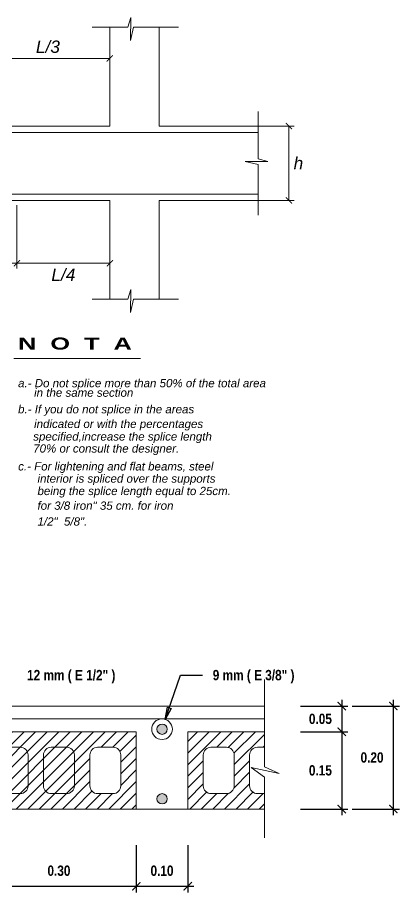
# Model space of a CAD drawing. Header units: millimetres. Extents: x 56 to 215, y 47 to 103.
# Drawn here: x 84.93 to 88.64, y 53.98 to 62.47 of the extents above; entities that cross this region are included whole.
import ezdxf

# ---------------------------------------------------------------- set-up
doc = ezdxf.new("R2010")
doc.units = ezdxf.units.MM
for name, color, linetype, lineweight in [('E_Fierros', 2, 'Continuous', 50), ('G_Complemento', 30, 'Continuous', 20), ('G_Sombreados', 8, 'Continuous', 9), ('G_Texto', 122, 'Continuous', 20)]:
    doc.layers.add(name, color=color, linetype=linetype, lineweight=lineweight)
doc.layers.add('G_Acotación', color=171, linetype='Continuous')
doc.styles.add('ARIAL', font='ariali.ttf', dxfattribs={"height": 0.12})
doc.styles.add('Cotas', font='ARIALNB.TTF', dxfattribs={"height": 0.1})
doc.styles.add('Titulo Detalles', font='swissb.ttf')
doc.dimstyles.new('110', dxfattribs={"dimtxt": 1, "dimasz": 0.08, "dimexe": 0.06, "dimexo": 0.1, "dimgap": 0.1, "dimtad": 3, "dimtih": 1, "dimtoh": 1, "dimlfac": 0.2, "dimzin": 1, "dimdsep": 46, "dimtxsty": 'Cotas', "dimblk": 'ARCHTICK', "dimcen": 2.5, "dimdle": 0.06, "dimclrt": 3, "dimazin": 0, "dimtp": 0.2, "dimtm": 0.2, "dimtfac": 1, "dimtix": 1, "dimtmove": 1, "dimatfit": 3, "dimldrblk": 'CLOSEDBLANK', "dimfxl": 1, "dimtolj": 1, "dimtzin": 1, "dimarcsym": 0})
doc.dimstyles.new('Indicadores', dxfattribs={"dimtxt": 0.08, "dimasz": 0.08, "dimexe": 0.05, "dimexo": 0.1, "dimgap": 0.05, "dimtad": 2, "dimtih": 1, "dimtoh": 1, "dimzin": 4, "dimdsep": 46, "dimtxsty": 'ARIAL', "dimblk1": 'ARCHTICK', "dimblk2": 'ARCHTICK', "dimsah": 1, "dimcen": 0.02, "dimclrd": 8, "dimclre": 8, "dimclrt": 7, "dimadec": 0, "dimazin": 0, "dimtfac": 1, "dimtmove": 2, "dimatfit": 3, "dimldrblk": 'CLOSEDBLANK', "dimfxl": 1, "dimtolj": 1, "dimtzin": 4, "dimlwd": 9, "dimlwe": 9, "dimarcsym": 0})
pattern_1 = [(45, (-1088.73801, -1234.71255), (-0.0561266008, 0.0561266008), [])]

# ---------------------------------------------------------------- blocks, each defined once
blk = doc.blocks.new('_ArchTick')
at = {"color": 0, "linetype": 'ByBlock', "const_width": 0.15}
blk.add_lwpolyline([(-0.5, -0.5), (0.5, 0.5)], dxfattribs=at)
blk = doc.blocks.new('*D613')
at = {"layer": 'Defpoints', "color": 0, "transparency": 16777216}
for p in [(88.0791, 55.7914), (88.0791, 54.7914), (88.5791, 54.7914)]:
    blk.add_point(p, dxfattribs=at)
at = {"layer": 'G_Acotación', "color": 0, "lineweight": -2, "transparency": 16777216}
for p, q in [((88.5791, 55.8514), (88.5791, 54.7314)), ((88.1791, 55.7914), (88.6391, 55.7914)), ((88.1791, 54.7914), (88.6391, 54.7914))]:
    blk.add_line(p, q, dxfattribs=at)
at = {"layer": 'G_Acotación', "color": 0, "lineweight": -2, "transparency": 16777216, "xscale": 0.08, "yscale": 0.08, "zscale": 0.08}
for p, rotation in [((88.5791, 55.7914), 90), ((88.5791, 54.7914), 270)]:
    blk.add_blockref('_ArchTick', p, dxfattribs=dict(at, rotation=rotation))
at = {"layer": 'G_Acotación', "color": 3, "lineweight": 5, "transparency": 16777216, "insert": (88.3729, 55.2914), "char_height": 0.1, "attachment_point": 5, "style": 'Cotas'}
blk.add_mtext('\\A1;0.20', dxfattribs=at)
blk = doc.blocks.new('_ClosedBlank')
at = {"color": 0, "linetype": 'ByBlock', "lineweight": -2}
for p, q in [((-1, 0.17), (0, 0)), ((-1, 0.17), (-1, -0.17)), ((0, 0), (-1, -0.17))]:
    blk.add_line(p, q, dxfattribs=at)
blk = doc.blocks.new('*D614')
at = {"layer": 'Defpoints', "color": 0, "transparency": 16777216}
for p in [(87.5791, 55.7914), (87.5791, 55.5414), (88.0791, 55.5414)]:
    blk.add_point(p, dxfattribs=at)
at = {"layer": 'G_Acotación', "color": 0, "lineweight": -2, "transparency": 16777216}
for p, q in [((88.0791, 55.8514), (88.0791, 55.4814)), ((87.6791, 55.7914), (88.1391, 55.7914)), ((87.6791, 55.5414), (88.1391, 55.5414))]:
    blk.add_line(p, q, dxfattribs=at)
at = {"layer": 'G_Acotación', "color": 0, "lineweight": -2, "transparency": 16777216, "xscale": 0.08, "yscale": 0.08, "zscale": 0.08}
for p, rotation in [((88.0791, 55.7914), 90), ((88.0791, 55.5414), 270)]:
    blk.add_blockref('_ArchTick', p, dxfattribs=dict(at, rotation=rotation))
at = {"layer": 'G_Acotación', "color": 3, "lineweight": 5, "transparency": 16777216, "insert": (87.8718, 55.6664), "char_height": 0.1, "attachment_point": 5, "style": 'Cotas'}
blk.add_mtext('\\A1;0.05', dxfattribs=at)
blk = doc.blocks.new('*D615')
at = {"layer": 'Defpoints', "color": 0, "transparency": 16777216}
for p in [(87.5791, 55.5414), (87.5791, 54.7914), (88.0791, 54.7914)]:
    blk.add_point(p, dxfattribs=at)
at = {"layer": 'G_Acotación', "color": 0, "lineweight": -2, "transparency": 16777216}
for p, q in [((88.0791, 55.6014), (88.0791, 54.7314)), ((87.6791, 55.5414), (88.1391, 55.5414)), ((87.6791, 54.7914), (88.1391, 54.7914))]:
    blk.add_line(p, q, dxfattribs=at)
at = {"layer": 'G_Acotación', "color": 0, "lineweight": -2, "transparency": 16777216, "xscale": 0.08, "yscale": 0.08, "zscale": 0.08}
for p, rotation in [((88.0791, 55.5414), 90), ((88.0791, 54.7914), 270)]:
    blk.add_blockref('_ArchTick', p, dxfattribs=dict(at, rotation=rotation))
at = {"layer": 'G_Acotación', "color": 3, "lineweight": 5, "transparency": 16777216, "insert": (87.8718, 55.1664), "char_height": 0.1, "attachment_point": 5, "style": 'Cotas'}
blk.add_mtext('\\A1;0.15', dxfattribs=at)
blk = doc.blocks.new('*D616')
at = {"layer": 'Defpoints', "color": 0, "transparency": 16777216}
for p in [(86.0857, 54.5414), (86.5857, 54.5414), (86.5857, 54.0414)]:
    blk.add_point(p, dxfattribs=at)
at = {"layer": 'G_Acotación', "color": 0, "lineweight": -2, "transparency": 16777216}
for p, q in [((86.0857, 54.4414), (86.0857, 53.9814)), ((86.5857, 54.4414), (86.5857, 53.9814)), ((86.0257, 54.0414), (86.6457, 54.0414))]:
    blk.add_line(p, q, dxfattribs=at)
at = {"layer": 'G_Acotación', "color": 0, "lineweight": -2, "transparency": 16777216, "xscale": 0.08, "yscale": 0.08, "zscale": 0.08, "rotation": 180}
blk.add_blockref('_ArchTick', (86.0857, 54.0414), dxfattribs=at)
at = {"layer": 'G_Acotación', "color": 0, "lineweight": -2, "transparency": 16777216, "xscale": 0.08, "yscale": 0.08, "zscale": 0.08}
blk.add_blockref('_ArchTick', (86.5857, 54.0414), dxfattribs=at)
at = {"layer": 'G_Acotación', "color": 3, "lineweight": 5, "transparency": 16777216, "insert": (86.3357, 54.1924), "char_height": 0.1, "attachment_point": 5, "style": 'Cotas'}
blk.add_mtext('\\A1;0.10', dxfattribs=at)
blk = doc.blocks.new('*D620')
at = {"layer": 'Defpoints', "color": 0, "transparency": 16777216}
for p in [(84.5857, 54.5414), (86.0857, 54.5414), (86.0857, 54.0414)]:
    blk.add_point(p, dxfattribs=at)
at = {"layer": 'G_Acotación', "color": 0, "lineweight": -2, "transparency": 16777216}
for p, q in [((84.5857, 54.4414), (84.5857, 53.9814)), ((86.0857, 54.4414), (86.0857, 53.9814)), ((84.5257, 54.0414), (86.1457, 54.0414))]:
    blk.add_line(p, q, dxfattribs=at)
at = {"layer": 'G_Acotación', "color": 0, "lineweight": -2, "transparency": 16777216, "xscale": 0.08, "yscale": 0.08, "zscale": 0.08, "rotation": 180}
blk.add_blockref('_ArchTick', (84.5857, 54.0414), dxfattribs=at)
at = {"layer": 'G_Acotación', "color": 0, "lineweight": -2, "transparency": 16777216, "xscale": 0.08, "yscale": 0.08, "zscale": 0.08}
blk.add_blockref('_ArchTick', (86.0857, 54.0414), dxfattribs=at)
at = {"layer": 'G_Acotación', "color": 3, "lineweight": 5, "transparency": 16777216, "insert": (85.3357, 54.1924), "char_height": 0.1, "attachment_point": 5, "style": 'Cotas'}
blk.add_mtext('\\A1;0.30', dxfattribs=at)
blk = doc.blocks.new('*D626')
at = {"layer": 'Defpoints', "color": 0, "transparency": 16777216}
for p in [(88.0791, 55.7914), (88.0791, 54.7914), (88.5791, 54.7914)]:
    blk.add_point(p, dxfattribs=at)
at = {"layer": 'G_Acotación', "color": 0, "lineweight": -2, "transparency": 16777216}
for p, q in [((88.5791, 55.8514), (88.5791, 54.7314)), ((88.1791, 55.7914), (88.6391, 55.7914)), ((88.1791, 54.7914), (88.6391, 54.7914))]:
    blk.add_line(p, q, dxfattribs=at)
at = {"layer": 'G_Acotación', "color": 0, "lineweight": -2, "transparency": 16777216, "xscale": 0.08, "yscale": 0.08, "zscale": 0.08}
for p, rotation in [((88.5791, 55.7914), 90), ((88.5791, 54.7914), 270)]:
    blk.add_blockref('_ArchTick', p, dxfattribs=dict(at, rotation=rotation))
at = {"layer": 'G_Acotación', "color": 3, "lineweight": 5, "transparency": 16777216, "insert": (88.3729, 55.2914), "char_height": 0.1, "attachment_point": 5, "style": 'Cotas'}
blk.add_mtext('\\A1;0.20', dxfattribs=at)
blk = doc.blocks.new('*D627')
at = {"layer": 'Defpoints', "color": 0, "transparency": 16777216}
for p in [(87.5791, 55.7914), (87.5791, 55.5414), (88.0791, 55.5414)]:
    blk.add_point(p, dxfattribs=at)
at = {"layer": 'G_Acotación', "color": 0, "lineweight": -2, "transparency": 16777216}
for p, q in [((88.0791, 55.8514), (88.0791, 55.4814)), ((87.6791, 55.7914), (88.1391, 55.7914)), ((87.6791, 55.5414), (88.1391, 55.5414))]:
    blk.add_line(p, q, dxfattribs=at)
at = {"layer": 'G_Acotación', "color": 0, "lineweight": -2, "transparency": 16777216, "xscale": 0.08, "yscale": 0.08, "zscale": 0.08}
for p, rotation in [((88.0791, 55.7914), 90), ((88.0791, 55.5414), 270)]:
    blk.add_blockref('_ArchTick', p, dxfattribs=dict(at, rotation=rotation))
at = {"layer": 'G_Acotación', "color": 3, "lineweight": 5, "transparency": 16777216, "insert": (87.8718, 55.6664), "char_height": 0.1, "attachment_point": 5, "style": 'Cotas'}
blk.add_mtext('\\A1;0.05', dxfattribs=at)
blk = doc.blocks.new('*D628')
at = {"layer": 'Defpoints', "color": 0, "transparency": 16777216}
for p in [(87.5791, 55.5414), (87.5791, 54.7914), (88.0791, 54.7914)]:
    blk.add_point(p, dxfattribs=at)
at = {"layer": 'G_Acotación', "color": 0, "lineweight": -2, "transparency": 16777216}
for p, q in [((88.0791, 55.6014), (88.0791, 54.7314)), ((87.6791, 55.5414), (88.1391, 55.5414)), ((87.6791, 54.7914), (88.1391, 54.7914))]:
    blk.add_line(p, q, dxfattribs=at)
at = {"layer": 'G_Acotación', "color": 0, "lineweight": -2, "transparency": 16777216, "xscale": 0.08, "yscale": 0.08, "zscale": 0.08}
for p, rotation in [((88.0791, 55.5414), 90), ((88.0791, 54.7914), 270)]:
    blk.add_blockref('_ArchTick', p, dxfattribs=dict(at, rotation=rotation))
at = {"layer": 'G_Acotación', "color": 3, "lineweight": 5, "transparency": 16777216, "insert": (87.8718, 55.1664), "char_height": 0.1, "attachment_point": 5, "style": 'Cotas'}
blk.add_mtext('\\A1;0.15', dxfattribs=at)
blk = doc.blocks.new('*D629')
at = {"layer": 'Defpoints', "color": 0, "transparency": 16777216}
for p in [(86.0857, 54.5414), (86.5857, 54.5414), (86.5857, 54.0414)]:
    blk.add_point(p, dxfattribs=at)
at = {"layer": 'G_Acotación', "color": 0, "lineweight": -2, "transparency": 16777216}
for p, q in [((86.0857, 54.4414), (86.0857, 53.9814)), ((86.5857, 54.4414), (86.5857, 53.9814)), ((86.0257, 54.0414), (86.6457, 54.0414))]:
    blk.add_line(p, q, dxfattribs=at)
at = {"layer": 'G_Acotación', "color": 0, "lineweight": -2, "transparency": 16777216, "xscale": 0.08, "yscale": 0.08, "zscale": 0.08, "rotation": 180}
blk.add_blockref('_ArchTick', (86.0857, 54.0414), dxfattribs=at)
at = {"layer": 'G_Acotación', "color": 0, "lineweight": -2, "transparency": 16777216, "xscale": 0.08, "yscale": 0.08, "zscale": 0.08}
blk.add_blockref('_ArchTick', (86.5857, 54.0414), dxfattribs=at)
at = {"layer": 'G_Acotación', "color": 3, "lineweight": 5, "transparency": 16777216, "insert": (86.3357, 54.1924), "char_height": 0.1, "attachment_point": 5, "style": 'Cotas'}
blk.add_mtext('\\A1;0.10', dxfattribs=at)
blk = doc.blocks.new('*D633')
at = {"layer": 'Defpoints', "color": 0, "transparency": 16777216}
for p in [(84.5857, 54.5414), (86.0857, 54.5414), (86.0857, 54.0414)]:
    blk.add_point(p, dxfattribs=at)
at = {"layer": 'G_Acotación', "color": 0, "lineweight": -2, "transparency": 16777216}
for p, q in [((84.5857, 54.4414), (84.5857, 53.9814)), ((86.0857, 54.4414), (86.0857, 53.9814)), ((84.5257, 54.0414), (86.1457, 54.0414))]:
    blk.add_line(p, q, dxfattribs=at)
at = {"layer": 'G_Acotación', "color": 0, "lineweight": -2, "transparency": 16777216, "xscale": 0.08, "yscale": 0.08, "zscale": 0.08, "rotation": 180}
blk.add_blockref('_ArchTick', (84.5857, 54.0414), dxfattribs=at)
at = {"layer": 'G_Acotación', "color": 0, "lineweight": -2, "transparency": 16777216, "xscale": 0.08, "yscale": 0.08, "zscale": 0.08}
blk.add_blockref('_ArchTick', (86.0857, 54.0414), dxfattribs=at)
at = {"layer": 'G_Acotación', "color": 3, "lineweight": 5, "transparency": 16777216, "insert": (85.3357, 54.1924), "char_height": 0.1, "attachment_point": 5, "style": 'Cotas'}
blk.add_mtext('\\A1;0.30', dxfattribs=at)
blk = doc.blocks.new('*D643')
at = {"layer": 'Defpoints', "color": 0, "transparency": 16777216}
for p in [(86.9605, 61.4196), (86.9605, 60.6996), (87.5672, 60.6996)]:
    blk.add_point(p, dxfattribs=at)
at = {"layer": 'G_Acotación', "color": 8, "lineweight": 9, "transparency": 16777216}
for p, q in [((87.0605, 61.4196), (87.6172, 61.4196)), ((87.5672, 61.4196), (87.5672, 60.6996)), ((87.0605, 60.6996), (87.6172, 60.6996))]:
    blk.add_line(p, q, dxfattribs=at)
at = {"layer": 'G_Acotación', "color": 8, "lineweight": 9, "transparency": 16777216, "xscale": 0.06, "yscale": 0.06, "zscale": 0.06}
for p, rotation in [((87.5672, 61.4196), 90), ((87.5672, 60.6996), 270)]:
    blk.add_blockref('_ArchTick', p, dxfattribs=dict(at, rotation=rotation))
at = {"layer": 'G_Acotación', "color": 7, "lineweight": 5, "transparency": 16777216, "insert": (87.6587, 61.0596), "char_height": 0.12, "attachment_point": 5, "style": 'ARIAL'}
blk.add_mtext('\\A1;h', dxfattribs=at)
blk = doc.blocks.new('*D649')
at = {"layer": 'Defpoints', "color": 0, "transparency": 16777216}
for p in [(84.0289, 60.7524), (84.9289, 60.7524), (84.9289, 60.0891)]:
    blk.add_point(p, dxfattribs=at)
at = {"layer": 'G_Acotación', "color": 8, "lineweight": 9, "transparency": 16777216}
for p, q in [((84.0289, 60.6524), (84.0289, 60.0391)), ((84.9289, 60.6524), (84.9289, 60.0391)), ((84.0289, 60.0891), (84.9289, 60.0891))]:
    blk.add_line(p, q, dxfattribs=at)
at = {"layer": 'G_Acotación', "color": 8, "lineweight": 9, "transparency": 16777216, "xscale": 0.06, "yscale": 0.06, "zscale": 0.06, "rotation": 180}
blk.add_blockref('_ArchTick', (84.0289, 60.0891), dxfattribs=at)
at = {"layer": 'G_Acotación', "color": 8, "lineweight": 9, "transparency": 16777216, "xscale": 0.06, "yscale": 0.06, "zscale": 0.06}
blk.add_blockref('_ArchTick', (84.9289, 60.0891), dxfattribs=at)
at = {"layer": 'G_Acotación', "color": 7, "lineweight": 5, "transparency": 16777216, "insert": (84.4789, 59.9771), "char_height": 0.12, "attachment_point": 5, "style": 'ARIAL'}
blk.add_mtext('\\A1;L/4', dxfattribs=at)
blk = doc.blocks.new('*D651')
at = {"layer": 'Defpoints', "color": 0, "transparency": 16777216}
for p in [(85.8289, 62.0779), (84.6289, 61.4196), (85.8289, 61.4196)]:
    blk.add_point(p, dxfattribs=at)
at = {"layer": 'G_Acotación', "color": 8, "lineweight": 9, "transparency": 16777216}
for p, q in [((84.6289, 61.5196), (84.6289, 62.1279)), ((85.8289, 61.5196), (85.8289, 62.1279)), ((84.6289, 62.0779), (85.8289, 62.0779))]:
    blk.add_line(p, q, dxfattribs=at)
at = {"layer": 'G_Acotación', "color": 8, "lineweight": 9, "transparency": 16777216, "xscale": 0.06, "yscale": 0.06, "zscale": 0.06, "rotation": 180}
blk.add_blockref('_ArchTick', (84.6289, 62.0779), dxfattribs=at)
at = {"layer": 'G_Acotación', "color": 8, "lineweight": 9, "transparency": 16777216, "xscale": 0.06, "yscale": 0.06, "zscale": 0.06}
blk.add_blockref('_ArchTick', (85.8289, 62.0779), dxfattribs=at)
at = {"layer": 'G_Acotación', "color": 7, "lineweight": 5, "transparency": 16777216, "insert": (85.2289, 62.1899), "char_height": 0.12, "attachment_point": 5, "style": 'ARIAL'}
blk.add_mtext('\\A1;L/3', dxfattribs=at)
blk = doc.blocks.new('*D652')
at = {"layer": 'Defpoints', "color": 0, "transparency": 16777216}
for p in [(84.9289, 60.7524), (85.8289, 60.7524), (85.8289, 60.0891)]:
    blk.add_point(p, dxfattribs=at)
at = {"layer": 'G_Acotación', "color": 8, "lineweight": 9, "transparency": 16777216}
for p, q in [((84.9289, 60.6524), (84.9289, 60.0391)), ((85.8289, 60.6524), (85.8289, 60.0391)), ((84.9289, 60.0891), (85.8289, 60.0891))]:
    blk.add_line(p, q, dxfattribs=at)
at = {"layer": 'G_Acotación', "color": 8, "lineweight": 9, "transparency": 16777216, "xscale": 0.06, "yscale": 0.06, "zscale": 0.06, "rotation": 180}
blk.add_blockref('_ArchTick', (84.9289, 60.0891), dxfattribs=at)
at = {"layer": 'G_Acotación', "color": 8, "lineweight": 9, "transparency": 16777216, "xscale": 0.06, "yscale": 0.06, "zscale": 0.06}
blk.add_blockref('_ArchTick', (85.8289, 60.0891), dxfattribs=at)
at = {"layer": 'G_Acotación', "color": 7, "lineweight": 5, "transparency": 16777216, "insert": (85.3789, 59.9771), "char_height": 0.12, "attachment_point": 5, "style": 'ARIAL'}
blk.add_mtext('\\A1;L/4', dxfattribs=at)

msp = doc.modelspace()

# ---------------------------------------------------------------- hatches: boundary and pattern name
at = {"layer": 'E_Fierros', "lineweight": 5}
h = msp.add_hatch(color=256, dxfattribs=at)
h.dxf.hatch_style = 1
h.paths.add_polyline_path([(86.3857, 55.5664, 1), (86.2857, 55.5664, 1)])
h.paths.add_polyline_path([(86.3857, 54.8914, 1), (86.2857, 54.8914, 1)])
h = msp.add_hatch(color=256, dxfattribs=at)
h.dxf.hatch_style = 1
h.paths.add_polyline_path([(86.3857, 55.5664, 1), (86.2857, 55.5664, 1)])
h.paths.add_polyline_path([(86.3857, 54.8914, 1), (86.2857, 54.8914, 1)])
at = {"layer": 'G_Sombreados', "lineweight": 5}
h = msp.add_hatch(dxfattribs=at)
h.set_pattern_fill('LINE,_O', color=256, scale=0.025, angle=45)
h.set_pattern_definition(pattern_1)
h.paths.add_polyline_path([(84.5857, 55.5414), (84.5857, 54.7914), (86.0857, 54.7914), (86.0857, 55.5414)])
h.paths.add_polyline_path([(85.6357, 55.3164, -0.414214), (85.7107, 55.3914), (85.8607, 55.3914, -0.414214), (85.9357, 55.3164), (85.9357, 55.0164, -0.414214), (85.8607, 54.9414), (85.7107, 54.9414, -0.414214), (85.6357, 55.0164)], flags=16)
h = msp.add_hatch(dxfattribs=at)
h.set_pattern_fill('LINE,_O', color=256, scale=0.025, angle=45)
h.set_pattern_definition(pattern_1)
h.paths.add_polyline_path([(84.5857, 55.5414), (84.5857, 54.7914), (86.0857, 54.7914), (86.0857, 55.5414)])
h.paths.add_polyline_path([(85.6357, 55.3164, -0.414214), (85.7107, 55.3914), (85.8607, 55.3914, -0.414214), (85.9357, 55.3164), (85.9357, 55.0164, -0.414214), (85.8607, 54.9414), (85.7107, 54.9414, -0.414214), (85.6357, 55.0164)], flags=16)
h = msp.add_hatch(dxfattribs=at)
h.set_pattern_fill('LINE,_O', color=256, scale=0.025, angle=45)
h.set_pattern_definition(pattern_1)
h.paths.add_polyline_path([(87.3291, 54.7914), (87.3291, 54.9414), (87.2607, 54.9414, -0.414214), (87.1857, 55.0164), (87.1857, 55.3164, -0.414214), (87.2607, 55.3914), (87.3291, 55.3914), (87.3291, 55.5414), (86.5857, 55.5414), (86.5857, 54.7914)])
h.paths.add_polyline_path([(86.7357, 55.0164), (86.7357, 55.3164, -0.414214), (86.8107, 55.3914), (86.9607, 55.3914, -0.414214), (87.0357, 55.3164), (87.0357, 55.0164, -0.414214), (86.9607, 54.9414), (86.8107, 54.9414, -0.414214)], flags=16)
h = msp.add_hatch(dxfattribs=at)
h.set_pattern_fill('LINE,_O', color=256, scale=0.025, angle=45)
h.set_pattern_definition(pattern_1)
h.paths.add_polyline_path([(87.3291, 54.7914), (87.3291, 54.9414), (87.2607, 54.9414, -0.414214), (87.1857, 55.0164), (87.1857, 55.3164, -0.414214), (87.2607, 55.3914), (87.3291, 55.3914), (87.3291, 55.5414), (86.5857, 55.5414), (86.5857, 54.7914)])
h.paths.add_polyline_path([(86.7357, 55.0164), (86.7357, 55.3164, -0.414214), (86.8107, 55.3914), (86.9607, 55.3914, -0.414214), (87.0357, 55.3164), (87.0357, 55.0164, -0.414214), (86.9607, 54.9414), (86.8107, 54.9414, -0.414214)], flags=16)

# ---------------------------------------------------------------- linework, layer by layer
at = {"lineweight": 5}
msp.add_line((84.8976, 59.1648), (86.1261, 59.1648), dxfattribs=at)
at = {"layer": 'E_Fierros', "lineweight": 5}
msp.add_line((79.3422, 55.6664), (87.3291, 55.6664), dxfattribs=at)
msp.add_line((79.3422, 55.6664), (87.3291, 55.6664), dxfattribs=at)
for points in [[(83.5489, 61.3596), (83.5489, 61.3596), (87.2687, 61.3596)], [(82.5889, 60.7596), (82.5889, 60.7596), (87.2687, 60.7596)]]:
    msp.add_lwpolyline(points, dxfattribs=at)
for centre in [(86.3357, 55.5664), (86.3357, 55.5664), (86.3357, 54.8914), (86.3357, 54.8914)]:
    msp.add_circle(centre, 0.05, dxfattribs=at)
at = {"layer": 'G_Acotación', "lineweight": 5}
msp.add_circle((86.3357, 55.5664), 0.1, dxfattribs=at)
msp.add_circle((86.3357, 55.5664), 0.1, dxfattribs=at)
at = {"layer": 'G_Complemento', "lineweight": 5}
for p, q in [((79.3422, 55.7914), (87.3291, 55.7914)), ((79.3422, 55.7914), (87.3291, 55.7914)), ((79.3422, 54.7914), (87.3291, 54.7914)), ((79.3422, 54.7914), (87.3291, 54.7914))]:
    msp.add_line(p, q, dxfattribs=at)
at = {"layer": 'G_Complemento', "linetype": 'ByBlock', "lineweight": 5, "ltscale": 5}
for points in [[(85.6583, 62.3796), (86.0051, 62.3796), (86.0326, 62.4743), (86.0313, 62.2525), (86.0605, 62.3796), (86.496, 62.3796)], [(87.2687, 61.563), (87.2687, 61.1029), (87.3635, 61.0753), (87.1417, 61.0766), (87.2687, 61.0474), (87.2687, 60.5542)], [(85.6583, 59.7396), (86.0051, 59.7396), (86.0326, 59.8343), (86.0313, 59.6125), (86.0605, 59.7396), (86.496, 59.7396)]]:
    msp.add_lwpolyline(points, dxfattribs=at)
at = {"layer": 'G_Complemento', "lineweight": 5}
for points in [[(82.2289, 61.4196), (85.8289, 61.4196), (85.8289, 62.3796)], [(87.2687, 61.4196), (86.3087, 61.4196), (86.3087, 62.3796)], [(82.2289, 60.6996), (85.8289, 60.6996), (85.8289, 59.7396)], [(87.2687, 60.6996), (86.3087, 60.6996), (86.3087, 59.7396)], [(87.3291, 56.0484), (87.3291, 55.2024), (87.4724, 55.1377), (87.1989, 55.1952), (87.3291, 55.1017), (87.3291, 54.5131)], [(87.3291, 56.0484), (87.3291, 55.2024), (87.4724, 55.1377), (87.1989, 55.1952), (87.3291, 55.1017), (87.3291, 54.5131)], [(87.3291, 54.7914), (86.5857, 54.7914), (86.5857, 55.5414), (87.3291, 55.5414)], [(87.3291, 54.7914), (86.5857, 54.7914), (86.5857, 55.5414), (87.3291, 55.5414)]]:
    msp.add_lwpolyline(points, dxfattribs=at)
msp.add_lwpolyline([(86.0857, 54.7914), (84.5857, 54.7914), (84.5857, 55.5414), (86.0857, 55.5414)], close=True, dxfattribs=at)
msp.add_lwpolyline([(86.0857, 54.7914), (84.5857, 54.7914), (84.5857, 55.5414), (86.0857, 55.5414)], close=True, dxfattribs=at)
for points in [[(84.9607, 54.9414), (84.8107, 54.9414, -0.414214), (84.7357, 55.0164), (84.7357, 55.3164, -0.414214), (84.8107, 55.3914), (84.9607, 55.3914, -0.414214), (85.0357, 55.3164), (85.0357, 55.0164, -0.414214)], [(84.9607, 54.9414), (84.8107, 54.9414, -0.414214), (84.7357, 55.0164), (84.7357, 55.3164, -0.414214), (84.8107, 55.3914), (84.9607, 55.3914, -0.414214), (85.0357, 55.3164), (85.0357, 55.0164, -0.414214)], [(85.4107, 54.9414), (85.2607, 54.9414, -0.414214), (85.1857, 55.0164), (85.1857, 55.3164, -0.414214), (85.2607, 55.3914), (85.4107, 55.3914, -0.414214), (85.4857, 55.3164), (85.4857, 55.0164, -0.414214)], [(85.4107, 54.9414), (85.2607, 54.9414, -0.414214), (85.1857, 55.0164), (85.1857, 55.3164, -0.414214), (85.2607, 55.3914), (85.4107, 55.3914, -0.414214), (85.4857, 55.3164), (85.4857, 55.0164, -0.414214)], [(85.8607, 54.9414), (85.7107, 54.9414, -0.414214), (85.6357, 55.0164), (85.6357, 55.3164, -0.414214), (85.7107, 55.3914), (85.8607, 55.3914, -0.414214), (85.9357, 55.3164), (85.9357, 55.0164, -0.414214)], [(85.8607, 54.9414), (85.7107, 54.9414, -0.414214), (85.6357, 55.0164), (85.6357, 55.3164, -0.414214), (85.7107, 55.3914), (85.8607, 55.3914, -0.414214), (85.9357, 55.3164), (85.9357, 55.0164, -0.414214)], [(86.9607, 54.9414), (86.8107, 54.9414, -0.414214), (86.7357, 55.0164), (86.7357, 55.3164, -0.414214), (86.8107, 55.3914), (86.9607, 55.3914, -0.414214), (87.0357, 55.3164), (87.0357, 55.0164, -0.414214)], [(86.9607, 54.9414), (86.8107, 54.9414, -0.414214), (86.7357, 55.0164), (86.7357, 55.3164, -0.414214), (86.8107, 55.3914), (86.9607, 55.3914, -0.414214), (87.0357, 55.3164), (87.0357, 55.0164, -0.414214)]]:
    msp.add_lwpolyline(points, format="xyb", close=True, dxfattribs=at)
msp.add_lwpolyline([(87.3291, 54.9414), (87.2607, 54.9414, -0.414214), (87.1857, 55.0164), (87.1857, 55.3164, -0.414214), (87.2607, 55.3914), (87.3291, 55.3914)], format="xyb", dxfattribs=at)
msp.add_lwpolyline([(87.3291, 54.9414), (87.2607, 54.9414, -0.414214), (87.1857, 55.0164), (87.1857, 55.3164, -0.414214), (87.2607, 55.3914), (87.3291, 55.3914)], format="xyb", dxfattribs=at)

# ---------------------------------------------------------------- texts
at = {"layer": 'G_Texto', "color": 7, "lineweight": 5, "style": 'Titulo Detalles', "width": 1.5}
msp.add_text('N  O  T  A', height=0.117, dxfattribs=at).set_placement((84.9395, 59.2508))
at = {"layer": 'G_Texto', "lineweight": 5, "style": 'ARIAL'}
for s, p in [('a.- Do not splice more than 50% of the total area ', (84.9395, 58.8855)), ('     in the same section', (84.9395, 58.7931)), ('b.- If you do not splice in the areas', (84.9395, 58.6323)), ('     indicated or with the percentages ', (84.9395, 58.4899)), ('specified,increase the splice length ', (85.0861, 58.3678)), ('70% or consult the designer.', (85.0861, 58.2514)), ('c.- For lightening and flat beams, steel', (84.9399, 58.0776)), ('interior is spliced over the supports', (85.1278, 57.9593)), ('being the splice length equal to 25cm.', (85.1278, 57.8388)), ('for 3/8 iron" 35 cm. for iron ', (85.1278, 57.6964)), ('1/2"  5/8".', (85.1278, 57.5426))]:
    msp.add_text(s, height=0.08, dxfattribs=at).set_placement(p)
at = {"layer": 'G_Texto', "lineweight": 5, "char_height": 0.1, "attachment_point": 1, "style": 'Cotas'}
for s, insert, width in [('12 mm ( E 1/2" )', (85.0267, 56.1416), 0.958028), ('12 mm ( E 1/2" )', (85.0267, 56.1416), 0.958028), ('9 mm ( E 3/8" )', (86.8277, 56.1416), 0.983059)]:
    msp.add_mtext(s, dxfattribs=dict(at, insert=insert, width=width))

# ---------------------------------------------------------------- dimensions: what is measured, and where the dimension line sits
at = {"layer": 'G_Acotación', "lineweight": 5}
for base, p1, p2, text, picture, middle in [((85.8289, 62.0779), (84.6289, 61.4196), (85.8289, 61.4196), 'L/3', '*D651', (85.2289, 62.1899)), ((84.9289, 60.0891), (84.0289, 60.7524), (84.9289, 60.7524), 'L/4', '*D649', (84.4789, 59.9771)), ((85.8289, 60.0891), (84.9289, 60.7524), (85.8289, 60.7524), 'L/4', '*D652', (85.3789, 59.9771))]:
    dim = msp.add_linear_dim(base=base, p1=p1, p2=p2, text=text, dimstyle='Indicadores', override={"dimasz": 0.06}, dxfattribs=at)
    dim.commit()
    dim.dimension.update_dxf_attribs({"geometry": picture, "text_midpoint": middle})
dim = msp.add_linear_dim(base=(87.5672, 60.6996), p1=(86.9605, 61.4196), p2=(86.9605, 60.6996), angle=90, text='h', dimstyle='Indicadores', override={"dimasz": 0.06}, dxfattribs=at)
dim.commit()
dim.dimension.update_dxf_attribs({"geometry": '*D643', "text_midpoint": (87.6587, 61.0596)})
for picture in ['*D614', '*D627']:
    dim = msp.add_linear_dim(base=(88.0791, 55.5414), p1=(87.5791, 55.7914), p2=(87.5791, 55.5414), angle=90, dimstyle='110', dxfattribs=at)
    dim.commit()
    dim.dimension.update_dxf_attribs({"geometry": picture, "text_midpoint": (88.0791, 55.6664), "dimtype": 160})
for picture in ['*D613', '*D626']:
    dim = msp.add_aligned_dim(p1=(88.0791, 55.7914), p2=(88.0791, 54.7914), distance=0.5, dimstyle='110', dxfattribs=at)
    dim.commit()
    dim.dimension.update_dxf_attribs({"geometry": picture, "text_midpoint": (88.3729, 55.2914)})
for picture in ['*D615', '*D628']:
    dim = msp.add_linear_dim(base=(88.0791, 54.7914), p1=(87.5791, 55.5414), p2=(87.5791, 54.7914), angle=90, dimstyle='110', dxfattribs=at)
    dim.commit()
    dim.dimension.update_dxf_attribs({"geometry": picture, "text_midpoint": (87.8718, 55.1664)})
for picture in ['*D620', '*D633']:
    dim = msp.add_linear_dim(base=(86.0857, 54.0414), p1=(84.5857, 54.5414), p2=(86.0857, 54.5414), dimstyle='110', dxfattribs=at)
    dim.commit()
    dim.dimension.update_dxf_attribs({"geometry": picture, "text_midpoint": (85.3357, 54.1924)})
for picture in ['*D616', '*D629']:
    dim = msp.add_linear_dim(base=(86.5857, 54.0414), p1=(86.0857, 54.5414), p2=(86.5857, 54.5414), dimstyle='110', dxfattribs=at)
    dim.commit()
    dim.dimension.update_dxf_attribs({"geometry": picture, "text_midpoint": (86.3357, 54.0414), "dimtype": 160})

# ---------------------------------------------------------------- leaders
at = {"layer": 'G_Texto', "lineweight": 5}
msp.add_leader([(86.3672, 55.6613), (86.5146, 56.0916), (86.7277, 56.0916)], dimstyle='110', override={"dimasz": 0.12, "dimtad": 0, "dimldrblk": 'ClosedBlank'}, dxfattribs=at)

doc.saveas('drawing.dxf')
